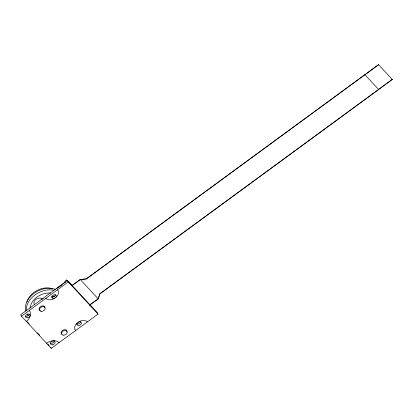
<?xml version="1.0" encoding="UTF-8"?>
<svg xmlns="http://www.w3.org/2000/svg" width="413" height="413" viewBox="0 0 413 413"><rect width="100%" height="100%" fill="white"/><g stroke="black" fill="none" stroke-linecap="round" stroke-linejoin="round"><path stroke-width="0.62" d="M99.951 293.7L98.139 298.805L80.261 279.513L86.245 278.909L364.958 74.717L378.664 89.507L99.951 293.7L98.18 298.883L89.59 305.176M67.603 280.923L66.741 279.993L64.795 281.418L65.393 282.487M67.427 280.437L20.65 314.706L21.486 316.198L51.284 348.355L98.062 314.081L97.225 312.589L67.427 280.437L68.264 281.929L98.062 314.081M64.903 282.42L62.508 284.278M56.757 288.491L61.547 284.98M58.176 287.567L61.527 285.109M21.486 316.198L68.264 281.929M52.043 297.293L54.103 295.78L54.692 296.828M71.965 285.486L80.22 279.441L86.286 278.987L378.561 64.645L364.999 74.789M72.218 285.512L80.303 279.591M379.129 89.063L384.689 84.99M385.696 84.252L392.267 79.435L99.992 293.772M89.843 304.779L98.18 298.883M378.561 64.645L392.35 79.585M68.47 281.857L71.919 285.579M89.616 304.67L91.774 306.998M27.139 321.712L29.297 324.04M37.49 332.878L39.643 335.201M47.846 344.055L49.147 345.459M66.741 279.993L67.34 281.057M50.727 347.359L51.284 348.355M62.012 334.174A3.041 2.163 -29.3 0 1 63.168 330.023A3.041 2.163 -29.3 0 1 66.751 331.913M28.125 315.573A19.468 13.835 -29.3 0 1 27.423 314.412M26.329 310.437A19.468 13.835 -29.3 0 1 35.043 294.923A19.468 13.835 -29.3 0 1 53.835 290.287M27.759 314.654A19.468 13.835 -29.3 0 1 27.201 313.932M25.828 311.082A19.468 13.835 -29.3 0 1 34.119 293.282A19.468 13.835 -29.3 0 1 55.357 289.446M30.082 308.217A15.451 10.981 -29.3 0 1 50.665 293.137M34.558 304.701A4.868 3.459 -29.3 0 1 36.076 299.275A4.868 3.459 -29.3 0 1 42.353 298.991M41.723 299.219A16.546 11.76 -29.3 0 1 43.179 298.501M52.193 296.637A16.546 11.76 -29.3 0 1 53.607 296.756M26.85 302.032A17.031 12.106 -29.3 0 1 52.368 288.863M46.514 343.208A9.731 6.918 -29.3 0 1 59.08 342.64M29.282 310.488A9.731 6.918 -29.3 0 1 26.256 321.345M75.646 330.503A7.3 5.188 -29.3 0 1 76.529 323.601L79.554 321.386A7.3 5.188 -29.3 0 1 87.339 321.939M57.546 289.781A7.3 5.188 -29.3 0 1 56.664 296.684L53.638 298.904A7.3 5.188 -29.3 0 1 45.848 298.351M54.728 298.253A2.432 1.729 -29.3 0 1 51.801 297.071A2.432 1.729 -29.3 0 1 54.996 294.732A2.432 1.729 -29.3 0 1 55.74 297.515M54.242 340.839A2.432 1.729 -29.3 0 1 52.606 343.043A2.432 1.729 -29.3 0 1 50.014 342.862M80.556 321.562A2.432 1.729 -29.3 0 1 79.198 323.616A2.432 1.729 -29.3 0 1 76.699 323.869M29.153 314.324A2.432 1.729 -29.3 0 1 25.358 316.136M55.528 294.552A2.432 1.729 -29.3 0 1 54.898 296.018L53.891 296.761A2.432 1.729 -29.3 0 1 51.671 296.859M78.465 322.037A2.432 1.729 -29.3 0 1 81.392 323.214A2.432 1.729 -29.3 0 1 78.196 325.558A2.432 1.729 -29.3 0 1 77.453 322.775M40.562 310.591A3.041 2.163 -29.3 0 1 40.438 306.637A3.041 2.163 -29.3 0 1 44.785 307.499M63.726 335.18A3.041 2.163 -29.3 0 0 67.133 331.474A3.041 2.163 -29.3 0 0 62.327 331.691A3.041 2.163 -29.3 0 0 63.726 335.18M52.265 344.845A2.432 1.729 -29.3 0 0 54.991 341.876A2.432 1.729 -29.3 0 0 51.145 342.052A2.432 1.729 -29.3 0 0 52.265 344.845M27.232 317.834A2.432 1.729 -29.3 0 0 29.958 314.871A2.432 1.729 -29.3 0 0 26.112 315.042A2.432 1.729 -29.3 0 0 27.232 317.834M41.677 311.387A3.041 2.163 -29.3 0 0 45.084 307.68A3.041 2.163 -29.3 0 0 40.278 307.897A3.041 2.163 -29.3 0 0 41.677 311.387"/></g></svg>
